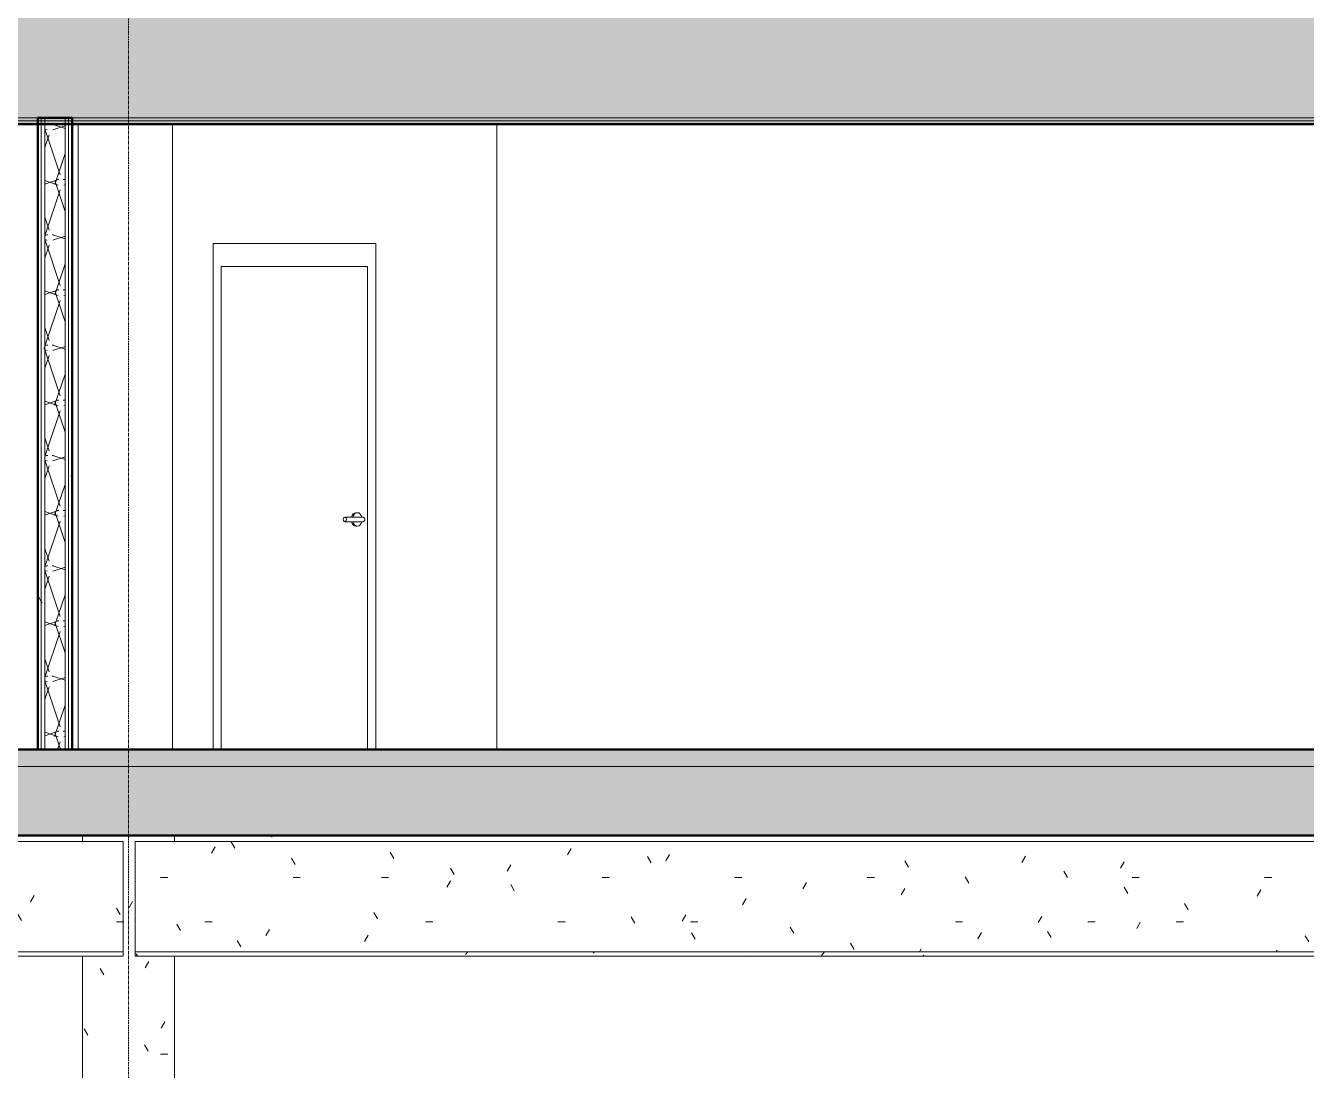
# Model space of a CAD drawing. Header units: inches. Extents: x -4168 to 1483, y -300 to 637.
# Drawn here: x -2518.2 to -2295.5, y -55.8 to 125.9 of the extents above; entities that cross this region are included whole.
import ezdxf

# ---------------------------------------------------------------- set-up
doc = ezdxf.new("R2010")
doc.units = ezdxf.units.IN
doc.header["$MEASUREMENT"] = 0
doc.linetypes.add('Grid Line 1_2_', pattern=[0.875, 0.5, -0.125, 0.125, -0.125])
for name, color, linetype, lineweight in [('0-1', 7, 'Continuous', 5), ('0-3', 10, 'Continuous', 13), ('A-DOOR-2', 7, 'Continuous', 9), ('A-DOOR-FRAM-1', 7, 'Continuous', 9), ('A-FLOR-3', 251, 'Continuous', 5), ('A-FLOR-7', 192, 'Continuous', 50), ('A-FLOR-LEVL-1', 51, 'Grid Line 1_2_', 9), ('A-FLOR-MCUT', 51, 'Continuous', 13), ('A-FLOR-PATT-2', 8, 'Continuous', 9), ('A-WALL-2', 10, 'Continuous', 13), ('A-WALL-PATT-1', 7, 'Continuous', 9), ('A-WALL-PATT-2', 253, 'Continuous', 9), ('I-WALL-1', 250, 'Continuous', 50), ('I-WALL-2', 135, 'Continuous', 13), ('S-BEAM-1', 55, 'Continuous', 9), ('S-COLS-1', 55, 'Continuous', 9), ('S-GRID-1', 1, 'Grid Line 1_2_', 9)]:
    doc.layers.add(name, color=color, linetype=linetype, lineweight=lineweight)
pattern_1 = [(0, (-3769.654, 146.633), (30.72, 7.68), [1.267, -21.773, 1.267, -21.773, -122.88]), (0, (-3769.654, 146.633), (30.72, 7.68), [-46.08, 1.267, -44.813, 1.267, -21.773, -53.76]), (0, (-3769.654, 146.633), (30.72, 7.68), [-115.2, 1.267, -14.093, 1.267, -37.133]), (120, (-3758.134, 150.473), (-22.011075, 22.7643), [1.267, -21.773, 1.267, -21.773, -122.88]), (120, (-3758.134, 150.473), (-22.011075, 22.7643), [-46.08, 1.267, -44.813, 1.267, -21.773, -53.76]), (120, (-3758.134, 150.473), (-22.011075, 22.7643), [-115.2, 1.267, -14.093, 1.267, -37.133]), (240, (-3754.294, 165.833), (-8.708925, -30.4443), [1.267, -21.773, 1.267, -21.773, -122.88]), (240, (-3754.294, 165.833), (-8.708925, -30.4443), [-46.08, 1.267, -44.813, 1.267, -21.773, -53.76]), (240, (-3754.294, 165.833), (-8.708925, -30.4443), [-115.2, 1.267, -14.093, 1.267, -37.133])]
pattern_2 = [(161.57, (-3769.174, 147.113), (-3.8399538, -1.54e-05), [0, -27.322, 3.034, 0]), (18.43, (-3770.134, 147.113), (-3.8399538, 1.54e-05), [0, -27.322, 3.034, 0]), (108.43, (-3769.174, 147.113), (1.919622, -9.6005246), [9.106, -21.25]), (71.57, (-3770.134, 147.113), (1.919622, 9.6005246), [9.106, -21.25])]
pattern_3 = [(0, (-3769.654, 167.81), (30.72, 5.431), [1.267, -21.773, 1.267, -21.773, -122.88]), (0, (-3769.654, 167.81), (30.72, 5.431), [-46.08, 1.267, -44.813, 1.267, -21.773, -53.76]), (0, (-3769.654, 167.81), (30.72, 5.431), [-115.2, 1.267, -14.093, 1.267, -37.133]), (129.232, (-3758.134, 170.526), (-22.01134, 16.097085), [1.002, -17.213, 1.002, -114.358]), (129.232, (-3758.134, 170.526), (-22.01134, 16.097085), [-19.217, -17.213, 1.002, -35.428, -60.716]), (129.232, (-3758.134, 170.526), (-22.01134, 16.097085), [-72.859, 1.002, -17.213, 1.002, -41.499]), (129.232, (-3758.134, 170.526), (-22.01134, 16.097085), [-92.075, -11.141, 1.002, -29.356]), (230.768, (-3754.294, 181.387), (-8.709237, -21.527142), [1.002, -17.213, 1.002, -114.358]), (230.768, (-3754.294, 181.387), (-8.709237, -21.527142), [-19.217, -17.213, 1.002, -35.428, -60.716]), (230.768, (-3754.294, 181.387), (-8.709237, -21.527142), [-72.859, 1.002, -17.213, 1.002, -41.499]), (230.768, (-3754.294, 181.387), (-8.709237, -21.527142), [-92.075, -11.141, 1.002, -29.356])]

# ---------------------------------------------------------------- blocks, each defined once
blk = doc.blocks.new('HOLLOW METAL - UNIT DOOR-V7-BUILDING SECTION - NORTH_SOUTH THRU PARKING RAMP - LOOKING WEST')
at = {"layer": 'A-DOOR-2'}
for p, q in [((-2458.75, 84), (-2484.21, 84)), ((-2484.21, 84), (-2484.21, 0)), ((-2458.75, 0), (-2458.75, 84)), ((-2459.78, 40.39), (-2462.7, 40.39)), ((-2460.55, 41.18), (-2460.77, 41.18)), ((-2462.7, 39.61), (-2459.78, 39.61)), ((-2460.77, 38.82), (-2460.55, 38.82))]:
    blk.add_line(p, q, dxfattribs=at)
at = {"layer": 'A-DOOR-2', "flags": 128}
for points in [[(-2459.78, 40.39), (-2459.76, 40.39), (-2459.75, 40.39), (-2459.73, 40.39), (-2459.72, 40.39), (-2459.71, 40.39), (-2459.69, 40.39), (-2459.68, 40.39), (-2459.67, 40.39), (-2459.66, 40.39), (-2459.65, 40.39), (-2459.64, 40.39), (-2459.64, 40.39), (-2459.63, 40.39), (-2459.62, 40.39), (-2459.62, 40.39), (-2459.61, 40.39), (-2459.61, 40.39), (-2459.61, 40.39), (-2459.61, 40.39), (-2459.61, 40.39)], [(-2459.61, 40.39), (-2459.61, 40.39), (-2459.61, 40.39), (-2459.61, 40.39), (-2459.62, 40.39), (-2459.62, 40.39), (-2459.62, 40.39), (-2459.63, 40.39), (-2459.64, 40.39), (-2459.65, 40.39), (-2459.65, 40.39), (-2459.66, 40.39), (-2459.67, 40.39), (-2459.69, 40.39), (-2459.7, 40.39), (-2459.71, 40.39), (-2459.72, 40.39), (-2459.74, 40.39), (-2459.75, 40.39), (-2459.77, 40.39), (-2459.78, 40.39)], [(-2459.61, 40.39), (-2459.59, 40.39), (-2459.58, 40.39), (-2459.56, 40.39), (-2459.55, 40.39), (-2459.53, 40.39), (-2459.51, 40.38), (-2459.5, 40.38), (-2459.48, 40.37), (-2459.47, 40.37), (-2459.45, 40.36), (-2459.44, 40.36), (-2459.43, 40.35), (-2459.41, 40.34), (-2459.4, 40.33), (-2459.39, 40.32), (-2459.37, 40.32), (-2459.36, 40.31), (-2459.35, 40.3), (-2459.34, 40.29), (-2459.33, 40.27), (-2459.31, 40.26), (-2459.3, 40.25), (-2459.29, 40.24), (-2459.29, 40.23), (-2459.28, 40.21), (-2459.27, 40.2), (-2459.26, 40.19), (-2459.25, 40.17), (-2459.25, 40.16), (-2459.24, 40.14), (-2459.24, 40.13), (-2459.23, 40.11), (-2459.23, 40.1), (-2459.22, 40.08), (-2459.22, 40.07), (-2459.22, 40.05), (-2459.22, 40.04), (-2459.21, 40.02), (-2459.21, 40), (-2459.21, 40)], [(-2459.78, 39.61), (-2459.76, 39.61), (-2459.75, 39.61), (-2459.73, 39.61), (-2459.72, 39.61), (-2459.71, 39.61), (-2459.69, 39.61), (-2459.68, 39.61), (-2459.67, 39.61), (-2459.66, 39.61), (-2459.65, 39.61), (-2459.64, 39.61), (-2459.64, 39.61), (-2459.63, 39.61), (-2459.62, 39.61), (-2459.62, 39.61), (-2459.61, 39.61), (-2459.61, 39.61), (-2459.61, 39.61), (-2459.61, 39.61), (-2459.61, 39.61)], [(-2459.61, 39.61), (-2459.61, 39.61), (-2459.61, 39.61), (-2459.61, 39.61), (-2459.62, 39.61), (-2459.62, 39.61), (-2459.62, 39.61), (-2459.63, 39.61), (-2459.64, 39.61), (-2459.65, 39.61), (-2459.65, 39.61), (-2459.66, 39.61), (-2459.67, 39.61), (-2459.69, 39.61), (-2459.7, 39.61), (-2459.71, 39.61), (-2459.72, 39.61), (-2459.74, 39.61), (-2459.75, 39.61), (-2459.77, 39.61), (-2459.78, 39.61)], [(-2459.21, 40), (-2459.21, 39.98), (-2459.22, 39.97), (-2459.22, 39.95), (-2459.22, 39.94), (-2459.22, 39.92), (-2459.23, 39.91), (-2459.23, 39.89), (-2459.23, 39.88), (-2459.24, 39.86), (-2459.25, 39.85), (-2459.25, 39.83), (-2459.26, 39.82), (-2459.27, 39.8), (-2459.27, 39.79), (-2459.28, 39.78), (-2459.29, 39.76), (-2459.3, 39.75), (-2459.31, 39.74), (-2459.32, 39.73), (-2459.33, 39.72), (-2459.35, 39.71), (-2459.36, 39.7), (-2459.37, 39.69), (-2459.38, 39.68), (-2459.4, 39.67), (-2459.41, 39.66), (-2459.42, 39.65), (-2459.44, 39.65), (-2459.45, 39.64), (-2459.47, 39.63), (-2459.48, 39.63), (-2459.49, 39.62), (-2459.51, 39.62), (-2459.53, 39.62), (-2459.54, 39.61), (-2459.56, 39.61), (-2459.57, 39.61), (-2459.59, 39.61), (-2459.6, 39.61), (-2459.61, 39.61)]]:
    blk.add_lwpolyline(points, dxfattribs=at)
at = {"layer": 'A-DOOR-2'}
for centre, major_axis, start_param, end_param in [((-2462.7, 40), (0, 0.394), 4.712389, 7.853982), ((-2460.77, 40), (0, 1.18), 0, 1.240442), ((-2460.55, 40), (0, 1.18), 5.052499, 7.523627), ((-2462.7, 40), (0, 0.394), 1.570796, 4.712389), ((-2460.77, 40), (0, 1.18), 1.901151, 3.141593), ((-2460.55, 40), (0, 1.18), 1.901151, 4.372279)]:
    blk.add_ellipse(centre, major_axis=major_axis, ratio=0.707107, start_param=start_param, end_param=end_param, dxfattribs=at)
at = {"layer": 'A-DOOR-FRAM-1'}
for p, q in [((-2485.62, 88), (-2485.62, 0)), ((-2457.34, 88), (-2485.62, 88)), ((-2457.34, 0), (-2457.34, 88)), ((-2484.21, 84), (-2484.21, 0)), ((-2484.21, 84), (-2458.75, 84)), ((-2458.75, 84), (-2458.75, 0))]:
    blk.add_line(p, q, dxfattribs=at)
blk = doc.blocks.new('CTR - 1st Phase - Common Walls_rvt-1-BUILDING SECTION - NORTH_SOUTH THRU PARKING RAMP - LOOKING WEST')
at = {"layer": 'A-WALL-PATT-1'}
h = blk.add_hatch(dxfattribs=at)
h.set_pattern_fill('FP_1', color=256, style=0, pattern_type=2)
h.set_pattern_definition(pattern_1)
h.paths.add_polyline_path([(-2515.5, 0), (-2515.5, 108.75), (-2516.12, 108.75), (-2516.12, 0)], flags=0)
h = blk.add_hatch(dxfattribs=at)
h.set_pattern_fill('FP_1', color=256, style=0, pattern_type=2)
h.set_pattern_definition(pattern_1)
h.paths.add_polyline_path([(-2515.5, 0), (-2514.87, 0), (-2514.87, 108.75), (-2515.5, 108.75), (-2515.5, 22.69)], flags=0)
h = blk.add_hatch(dxfattribs=at)
h.set_pattern_fill('FP_1', color=256, style=0, pattern_type=2)
h.set_pattern_definition(pattern_1)
h.paths.add_polyline_path([(-2510.12, 0), (-2510.12, 108.75), (-2510.75, 108.75), (-2510.75, 0)], flags=0)
at = {"layer": 'A-WALL-PATT-2'}
h = blk.add_hatch(dxfattribs=at)
h.set_pattern_fill('FP_4', color=256, style=0, pattern_type=2)
h.set_pattern_definition(pattern_2)
h.paths.add_polyline_path([(-2511.37, 0), (-2511.37, 108.75), (-2514.87, 108.75), (-2514.87, 0)], flags=0)
at = {"layer": 'A-WALL-2'}
for p, q in [((-2515.5, 0), (-2515.5, 109.87)), ((-2514.87, 0), (-2514.87, 109.87)), ((-2511.37, 0), (-2511.37, 109.87)), ((-2510.75, 0), (-2510.75, 109.87))]:
    blk.add_line(p, q, dxfattribs=at)
at = {"layer": 'I-WALL-1'}
for p, q in [((-2516.12, 109.87), (-2516.12, 0)), ((-2510.12, 109.87), (-2516.12, 109.87)), ((-2510.12, 0), (-2510.12, 109.87)), ((-2516.12, 0), (-2510.12, 0))]:
    blk.add_line(p, q, dxfattribs=at)
at = {"layer": 'I-WALL-2'}
for p, q in [((-2509.09, 108.75), (-2509.09, 0)), ((-2492.69, 108.75), (-2492.69, 0)), ((-2436.29, 108.75), (-2436.29, 0)), ((-2485.62, 0), (-2485.62, 88)), ((-2485.62, 88), (-2457.34, 88)), ((-2457.34, 88), (-2457.34, 0))]:
    blk.add_line(p, q, dxfattribs=at)
at = {"layer": '0-3'}
blk.add_blockref('HOLLOW METAL - UNIT DOOR-V7-BUILDING SECTION - NORTH_SOUTH THRU PARKING RAMP - LOOKING WEST', (0, 0), dxfattribs=at)
blk = doc.blocks.new('Concrete-Rectangular-Column - ONE-V8-BUILDING SECTION - NORTH_SOUTH THRU PARKING RAMP - LOOKING WEST')
at = {"layer": 'S-COLS-1'}
h = blk.add_hatch(dxfattribs=at)
h.set_pattern_fill('FP_1', color=256, style=0, pattern_type=2)
h.set_pattern_definition(pattern_1)
h.paths.add_polyline_path([(-2492.32, -152), (-2492.32, -36), (-2499.18, -36), (-2499.18, -16), (-2492.32, -16), (-2492.32, -15), (-2508.32, -15), (-2508.32, -16), (-2501.24, -16), (-2501.24, -36), (-2508.32, -36), (-2508.32, -152), (-2500.32, -152)], flags=0)
for p, q in [((-2508.32, -15), (-2508.32, -16)), ((-2492.32, -15), (-2492.32, -16)), ((-2508.32, -36), (-2508.32, -152)), ((-2492.32, -36), (-2492.32, -152)), ((-2492.32, -152), (-2508.32, -152))]:
    blk.add_line(p, q, dxfattribs=at)
blk = doc.blocks.new('Inverted Tee Beam - 24IT32-2543522-BUILDING SECTION - NORTH_SOUTH THRU PARKING RAMP - LOOKING WEST')
at = {"layer": 'S-BEAM-1'}
h = blk.add_hatch(dxfattribs=at)
h.set_pattern_fill('FP_1', color=256, style=0, pattern_type=2)
h.set_pattern_definition(pattern_1)
h.paths.add_polyline_path([(-2520.32, -16), (-2508.32, -16), (-2508.32, -15), (-2520.32, -15), (-2520.32, -15.98)], flags=0)
h.paths.add_polyline_path([(-2798.35, -16), (-2640.32, -16), (-2640.32, -15), (-2819.32, -15), (-2819.32, -16)], flags=0)
h = blk.add_hatch(dxfattribs=at)
h.set_pattern_fill('FP_1', color=256, style=0, pattern_type=2)
h.set_pattern_definition(pattern_1)
h.paths.add_polyline_path([(-2520.32, -35.21), (-2501.24, -35.21), (-2501.24, -16), (-2826.18, -16), (-2826.18, -35.21), (-2578.31, -35.21)], flags=0)
h = blk.add_hatch(dxfattribs=at)
h.set_pattern_fill('FP_21', color=256, style=0, pattern_type=2)
h.set_pattern_definition(pattern_3)
h.paths.add_polyline_path([(-2731.32, -36), (-2501.24, -36), (-2501.24, -35.21), (-2826.18, -35.21), (-2826.18, -36), (-2811.09, -36)], flags=0)
for p, q in [((-2826.18, -16), (-2501.24, -16)), ((-2501.24, -16), (-2501.24, -35.21)), ((-2826.18, -35.21), (-2501.24, -35.21)), ((-2501.24, -35.21), (-2501.24, -36)), ((-2826.18, -36), (-2501.24, -36))]:
    blk.add_line(p, q, dxfattribs=at)
blk = doc.blocks.new('Inverted Tee Beam - 24IT32-2543523-BUILDING SECTION - NORTH_SOUTH THRU PARKING RAMP - LOOKING WEST')
at = {"layer": 'S-BEAM-1'}
h = blk.add_hatch(dxfattribs=at)
h.set_pattern_fill('FP_1', color=256, style=0, pattern_type=2)
h.set_pattern_definition(pattern_1)
h.paths.add_polyline_path([(-2492.32, -16), (-2181.32, -16), (-2181.32, -15), (-2492.32, -15)], flags=0)
h.paths.add_polyline_path([(-2165.14, -16), (-2165.14, -15), (-2165.32, -15), (-2165.32, -16)], flags=0)
h = blk.add_hatch(dxfattribs=at)
h.set_pattern_fill('FP_1', color=256, style=0, pattern_type=2)
h.set_pattern_definition(pattern_1)
h.paths.add_polyline_path([(-2499.18, -35.21), (-2165.14, -35.21), (-2165.14, -16), (-2499.18, -16), (-2499.18, -23.16)], flags=0)
h = blk.add_hatch(dxfattribs=at)
h.set_pattern_fill('FP_21', color=256, style=0, pattern_type=2)
h.set_pattern_definition(pattern_3)
h.paths.add_polyline_path([(-2181.32, -36), (-2165.14, -36), (-2165.14, -35.21), (-2499.18, -35.21), (-2499.18, -36), (-2195.02, -36)], flags=0)
for p, q in [((-2499.18, -35.21), (-2499.18, -16)), ((-2499.18, -16), (-2165.14, -16)), ((-2499.18, -36), (-2499.18, -35.21)), ((-2499.18, -35.21), (-2165.14, -35.21)), ((-2499.18, -36), (-2165.14, -36))]:
    blk.add_line(p, q, dxfattribs=at)

msp = doc.modelspace()

# ---------------------------------------------------------------- hatches: boundary and pattern name
at = {"layer": 'A-FLOR-3'}
msp.add_hatch(color=256, dxfattribs=at).paths.add_polyline_path([(-2106.1732, 109.375), (-2105.4487, 109.375), (-2105.4487, 109.875), (-3203.3237, 109.875), (-3203.3237, 109.375), (-2127.9861, 109.375)], flags=0)
at = {"layer": 'A-FLOR-PATT-2'}
h = msp.add_hatch(dxfattribs=at)
h.set_pattern_fill('FP_4', color=256, style=0, pattern_type=2)
h.set_pattern_definition(pattern_2)
h.paths.add_polyline_path([(-2463.1699, 109.875), (-2070.6737, 109.875), (-2070.6737, 133.875), (-3203.3237, 133.875), (-3203.3237, 109.875), (-2530.2066, 109.875)], flags=0)
h = msp.add_hatch(dxfattribs=at)
h.set_pattern_fill('FP_1', color=256, style=0, pattern_type=2)
h.set_pattern_definition(pattern_1)
h.paths.add_polyline_path([(-3200.5741, 108.75), (-2105.4487, 108.75), (-2105.4487, 109.375), (-3203.3237, 109.375), (-3203.3237, 108.75)], flags=0)
h = msp.add_hatch(dxfattribs=at)
h.set_pattern_fill('FP_2', color=256, style=0, pattern_type=2)
h.set_pattern_definition([(0, (-3769.654, 146.633), (15.36, 3.84), [1.267, -10.253, 1.267, -10.253, -61.44]), (0, (-3769.654, 146.633), (15.36, 3.84), [-23.04, 1.267, -21.773, 1.267, -10.253, -26.88]), (0, (-3769.654, 146.633), (15.36, 3.84), [-57.6, 1.267, -6.413, 1.267, -17.933]), (120, (-3763.894, 148.553), (-11.0055376, 11.38215), [1.267, -10.253, 1.267, -10.253, -61.44]), (120, (-3763.894, 148.553), (-11.0055376, 11.38215), [-23.04, 1.267, -21.773, 1.267, -10.253, -26.88]), (120, (-3763.894, 148.553), (-11.0055376, 11.38215), [-57.6, 1.267, -6.413, 1.267, -17.933]), (240, (-3761.974, 156.233), (-4.3544624, -15.22215), [1.267, -10.253, 1.267, -10.253, -61.44]), (240, (-3761.974, 156.233), (-4.3544624, -15.22215), [-23.04, 1.267, -21.773, 1.267, -10.253, -26.88]), (240, (-3761.974, 156.233), (-4.3544624, -15.22215), [-57.6, 1.267, -6.413, 1.267, -17.933])])
h.paths.add_polyline_path([(-2650.7237, -3), (-2099.3237, -3), (-2099.3237, 0), (-3212.3737, 0), (-3212.3737, -3), (-2664.2801, -3)], flags=0)
h = msp.add_hatch(dxfattribs=at)
h.set_pattern_fill('FP_10', color=256, style=0, pattern_type=2)
h.set_pattern_definition([(50, (-3769.654, 146.633), (27.5427, -2.40992), [2.88, -31.68]), (355, (-3769.654, 146.633), (-5.32784, 28.88427), [2.304, -25.344]), (100.451, (-3767.36, 146.432), (22.2153, 26.47393), [2.448, -26.924]), (46.184, (-3769.654, 154.313), (40.9819, -6.3564), [4.32, -47.52]), (96.636, (-3766.24, 153.784), (35.89075, 37.4062), [3.671, -40.386]), (351.184, (-3769.654, 154.313), (35.891, 37.4062), [3.456, -38.016]), (21, (-3765.814, 152.393), (22.92104, -15.46073), [2.88, -31.68]), (326, (-3765.814, 152.393), (9.34353, 27.84574), [2.304, -25.344]), (71.451, (-3763.904, 151.105), (32.26477, 12.38442), [2.448, -26.924]), (37.5, (-3769.654, 146.633), (0.466855, 12.782707), [1.267, -23.77, 1.267, -24.461, -25.44]), (37.5, (-3769.654, 146.633), (0.466855, 12.782707), [-50.765, 1.267, -24.173]), (7.5, (-3769.654, 146.633), (10.10159, 15.14509), [1.267, -13.402, 1.267, -23.194, -9.696]), (7.5, (-3769.654, 146.633), (10.10159, 15.14509), [-39.13, 1.267, -8.429]), (327.5, (-3778.217, 146.633), (20.49916, -0.86578), [1.267, -8.333, 1.267, -28.685, -39.744]), (327.5, (-3778.217, 146.633), (20.49916, -0.86578), [-39.552, 1.267, -38.477]), (317.5, (-3782.057, 146.633), (22.39478, 3.84429), [1.267, -11.213, 1.267, -18.624, -28.224]), (317.5, (-3782.057, 146.633), (22.39478, 3.84429), [-32.371, 1.267, -26.957])])
h.paths.add_polyline_path([(-2597.2434, -15), (-2099.3237, -15), (-2099.3237, -3), (-3212.3737, -3), (-3212.3737, -15), (-2630.7618, -15)], flags=0)

# ---------------------------------------------------------------- linework, layer by layer
at = {"layer": 'A-FLOR-7'}
for p, q in [((-3203.3237, 108.75), (-2105.4487, 108.75)), ((-2105.4487, 0), (-3212.3737, 0)), ((-3212.3737, -15), (-2099.3237, -15))]:
    msp.add_line(p, q, dxfattribs=at)
at = {"layer": 'A-FLOR-LEVL-1'}
msp.add_line((-4167.9645, 0), (-1830.091, 0), dxfattribs=at)
at = {"layer": 'A-FLOR-MCUT'}
for p, q in [((-3203.3237, 109.875), (-2096.8237, 109.875)), ((-2105.4487, 109.375), (-3203.3237, 109.375)), ((-2099.3237, -3), (-3212.3737, -3))]:
    msp.add_line(p, q, dxfattribs=at)
at = {"layer": 'S-GRID-1'}
msp.add_line((-2500.3237, -159.8356), (-2500.3237, 443.4366), dxfattribs=at)

# ---------------------------------------------------------------- block references
at = {"layer": '0-1'}
msp.add_blockref('CTR - 1st Phase - Common Walls_rvt-1-BUILDING SECTION - NORTH_SOUTH THRU PARKING RAMP - LOOKING WEST', (0, 0), dxfattribs=at)
at = {"layer": 'S-BEAM-1'}
for name in ['Inverted Tee Beam - 24IT32-2543522-BUILDING SECTION - NORTH_SOUTH THRU PARKING RAMP - LOOKING WEST', 'Inverted Tee Beam - 24IT32-2543523-BUILDING SECTION - NORTH_SOUTH THRU PARKING RAMP - LOOKING WEST']:
    msp.add_blockref(name, (0, 0), dxfattribs=at)
at = {"layer": 'S-COLS-1'}
msp.add_blockref('Concrete-Rectangular-Column - ONE-V8-BUILDING SECTION - NORTH_SOUTH THRU PARKING RAMP - LOOKING WEST', (0, 0), dxfattribs=at)

doc.saveas('drawing.dxf')
